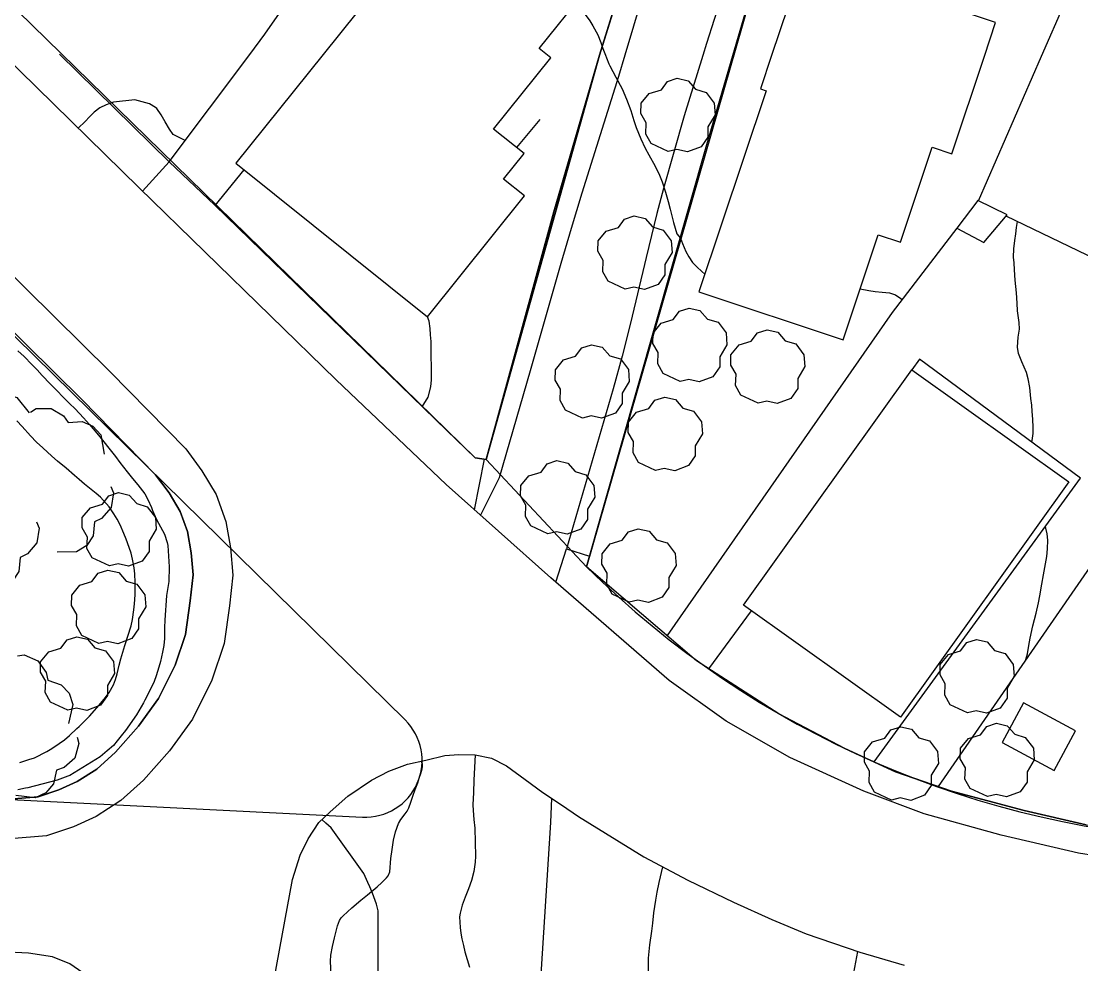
# Model space of a CAD drawing. Extents: x 483350 to 484165, y 4631134 to 4631561.
# Drawn here: x 484006.6 to 484062.7, y 4631449.1 to 4631499 of the extents above; entities that cross this region are included whole.
import ezdxf

# ---------------------------------------------------------------- set-up
doc = ezdxf.new("R2010")
doc.units = 0
doc.header["$MEASUREMENT"] = 0
doc.layers.add('1000_corbes', color=35, linetype='Continuous', plot=False)
doc.layers.add('1000_corbes mestres', color=37, linetype='Continuous', plot=False)
doc.layers.add('_POUM POLIGON', color=5, linetype='Continuous', lineweight=30)
for name, color, linetype in [('camins', 252, 'Continuous'), ('edificació', 252, 'Continuous'), ('illes', 252, 'Continuous'), ('parcel.les', 252, 'Continuous'), ('topo', 252, 'Continuous'), ('voreres', 252, 'Continuous')]:
    doc.layers.add(name, color=color, linetype=linetype)
doc.layers.add('vegetació_ boscos', color=7, linetype='Continuous', true_color=0x8bb078)
doc.layers.add('vegetació_arbres', color=7, linetype='Continuous', true_color=0x8bb078)

msp = doc.modelspace()

# ---------------------------------------------------------------- linework, layer by layer
at = {"layer": '1000_corbes', "flags": 128}
for points in [[(484015.253, 4631492.711), (484014.616, 4631493.035), (484014.421, 4631493.308), (484014.199, 4631493.707), (484013.987, 4631494.07), (484013.746, 4631494.4), (484013.681, 4631494.459), (484013.367, 4631494.66), (484012.591, 4631494.874), (484011.454, 4631494.747), (484011.073, 4631494.6), (484010.742, 4631494.435), (484010.445, 4631494.213), (484010.195, 4631493.959), (484009.967, 4631493.717), (484009.593, 4631493.369)], [(484015.253, 4631492.711), (484014.616, 4631493.035), (484014.421, 4631493.308), (484014.199, 4631493.707), (484013.987, 4631494.07), (484013.746, 4631494.4), (484013.681, 4631494.459), (484013.367, 4631494.66), (484012.591, 4631494.874), (484011.454, 4631494.747), (484011.073, 4631494.6), (484010.742, 4631494.435), (484010.445, 4631494.213), (484010.195, 4631493.959), (484009.967, 4631493.717), (484009.593, 4631493.369)], [(484060.055, 4631476.742), (484060.066, 4631476.835), (484060.112, 4631477.214), (484060.126, 4631477.529), (484060.106, 4631477.973), (484060.07, 4631478.376), (484060.039, 4631478.711), (484059.998, 4631479.06), (484059.941, 4631479.649), (484059.861, 4631480.104), (484059.761, 4631480.436), (484059.522, 4631480.995), (484059.341, 4631481.439), (484059.295, 4631481.771), (484059.332, 4631482.314), (484059.389, 4631482.736), (484059.374, 4631483.078), (484059.293, 4631483.705), (484059.263, 4631484.103), (484059.243, 4631484.654), (484059.174, 4631485.319), (484059.134, 4631485.861), (484059.115, 4631486.234), (484059.082, 4631486.543), (484059.098, 4631486.981), (484059.144, 4631487.413), (484059.192, 4631487.779), (484059.243, 4631488.115), (484059.283, 4631488.428)], [(484060.055, 4631476.742), (484060.066, 4631476.835), (484060.112, 4631477.214), (484060.126, 4631477.529), (484060.106, 4631477.973), (484060.07, 4631478.376), (484060.039, 4631478.711), (484059.998, 4631479.06), (484059.941, 4631479.649), (484059.861, 4631480.104), (484059.761, 4631480.436), (484059.522, 4631480.995), (484059.341, 4631481.439), (484059.295, 4631481.771), (484059.332, 4631482.314), (484059.389, 4631482.736), (484059.374, 4631483.078), (484059.293, 4631483.705), (484059.263, 4631484.103), (484059.243, 4631484.654), (484059.174, 4631485.319), (484059.134, 4631485.861), (484059.115, 4631486.234), (484059.082, 4631486.543), (484059.098, 4631486.981), (484059.144, 4631487.413), (484059.192, 4631487.779), (484059.243, 4631488.115), (484059.283, 4631488.428)], [(484027.801, 4631478.619), (484028.101, 4631479.13), (484028.251, 4631479.685), (484028.282, 4631480.055), (484028.293, 4631480.556), (484028.273, 4631481.479), (484028.273, 4631482.076), (484028.231, 4631482.437), (484028.212, 4631482.756), (484028.171, 4631483.147), (484028.071, 4631483.386)], [(484027.801, 4631478.619), (484028.101, 4631479.13), (484028.251, 4631479.685), (484028.282, 4631480.055), (484028.293, 4631480.556), (484028.273, 4631481.479), (484028.273, 4631482.076), (484028.231, 4631482.437), (484028.212, 4631482.756), (484028.171, 4631483.147), (484028.071, 4631483.386)], [(484006.408, 4631481.581), (484006.73, 4631481.275), (484007.149, 4631480.855), (484007.416, 4631480.572), (484007.686, 4631480.28), (484008.117, 4631479.833), (484008.408, 4631479.528), (484008.847, 4631479.084), (484009.143, 4631478.802), (484009.427, 4631478.519), (484009.882, 4631478.045), (484010.195, 4631477.687), (484010.664, 4631477.12), (484010.955, 4631476.761), (484011.212, 4631476.438), (484011.562, 4631475.983), (484011.796, 4631475.675), (484012.185, 4631475.174), (484012.469, 4631474.832), (484012.753, 4631474.49), (484013.118, 4631474.011), (484013.284, 4631473.717), (484013.465, 4631473.284), (484013.524, 4631473.134), (484013.744, 4631472.662), (484014.154, 4631471.873), (484014.298, 4631471.436), (484014.329, 4631471.29), (484014.408, 4631470.147), (484014.398, 4631469.371), (484014.267, 4631468.628), (484014.17, 4631467.337), (484014.166, 4631466.937), (484014.156, 4631466.359), (484014.119, 4631465.989), (484014.059, 4631465.634), (484013.951, 4631465.144), (484013.859, 4631464.839), (484013.714, 4631464.378), (484013.61, 4631464.084), (484013.284, 4631463.399), (484013.123, 4631463.101), (484013.041, 4631462.95), (484012.671, 4631462.324), (484012.089, 4631461.486), (484011.866, 4631461.208), (484011.653, 4631460.942), (484011.456, 4631460.706), (484011.12, 4631460.41), (484010.758, 4631460.091), (484009.146, 4631459.114), (484009.041, 4631459.069), (484008.486, 4631458.859), (484006.923, 4631458.457), (484006.814, 4631458.437), (484006.408, 4631458.351)], [(484006.408, 4631481.581), (484006.73, 4631481.275), (484007.149, 4631480.855), (484007.416, 4631480.572), (484007.686, 4631480.28), (484008.117, 4631479.833), (484008.408, 4631479.528), (484008.847, 4631479.084), (484009.143, 4631478.802), (484009.427, 4631478.519), (484009.882, 4631478.045), (484010.195, 4631477.687), (484010.664, 4631477.12), (484010.955, 4631476.761), (484011.212, 4631476.438), (484011.562, 4631475.983), (484011.796, 4631475.675), (484012.185, 4631475.174), (484012.469, 4631474.832), (484012.753, 4631474.49), (484013.118, 4631474.011), (484013.284, 4631473.717), (484013.465, 4631473.284), (484013.524, 4631473.134), (484013.744, 4631472.662), (484014.154, 4631471.873), (484014.298, 4631471.436), (484014.329, 4631471.29), (484014.408, 4631470.147), (484014.398, 4631469.371), (484014.267, 4631468.628), (484014.17, 4631467.337), (484014.166, 4631466.937), (484014.156, 4631466.359), (484014.119, 4631465.989), (484014.059, 4631465.634), (484013.951, 4631465.144), (484013.859, 4631464.839), (484013.714, 4631464.378), (484013.61, 4631464.084), (484013.284, 4631463.399), (484013.123, 4631463.101), (484013.041, 4631462.95), (484012.671, 4631462.324), (484012.089, 4631461.486), (484011.866, 4631461.208), (484011.653, 4631460.942), (484011.456, 4631460.706), (484011.12, 4631460.41), (484010.758, 4631460.091), (484009.146, 4631459.114), (484009.041, 4631459.069), (484008.486, 4631458.859), (484006.923, 4631458.457), (484006.814, 4631458.437), (484006.408, 4631458.351)], [(484006.505, 4631459.806), (484006.991, 4631459.95), (484007.277, 4631460.053), (484007.937, 4631460.38), (484008.203, 4631460.544), (484008.595, 4631460.799), (484008.862, 4631461), (484009.127, 4631461.229), (484009.522, 4631461.59), (484009.651, 4631461.71), (484010.201, 4631462.249), (484010.712, 4631462.828), (484011.039, 4631463.238), (484011.226, 4631463.506), (484011.459, 4631463.909), (484011.575, 4631464.193), (484011.661, 4631464.492), (484011.764, 4631464.953), (484011.849, 4631465.286), (484012.067, 4631465.989), (484012.398, 4631467.031), (484012.47, 4631467.369), (484012.543, 4631467.875), (484012.568, 4631468.202), (484012.6, 4631468.679), (484012.611, 4631469.003), (484012.617, 4631469.32), (484012.585, 4631469.786), (484012.549, 4631470.093), (484012.473, 4631470.559), (484012.397, 4631470.869), (484012.294, 4631471.172), (484012.129, 4631471.611), (484012.012, 4631471.911), (484011.812, 4631472.371), (484011.652, 4631472.671), (484011.484, 4631472.951), (484011.229, 4631473.326), (484010.78, 4631473.843), (484010.546, 4631474.038), (484010.283, 4631474.248), (484009.923, 4631474.529), (484009.641, 4631474.766), (484009.404, 4631474.981), (484008.952, 4631475.376), (484008.502, 4631475.749), (484008.202, 4631476.014), (484007.721, 4631476.447), (484007.387, 4631476.758), (484007.064, 4631477.093), (484006.622, 4631477.582), (484006.351, 4631477.879)], [(484006.505, 4631459.806), (484006.991, 4631459.95), (484007.277, 4631460.053), (484007.937, 4631460.38), (484008.203, 4631460.544), (484008.595, 4631460.799), (484008.862, 4631461), (484009.127, 4631461.229), (484009.522, 4631461.59), (484009.651, 4631461.71), (484010.201, 4631462.249), (484010.712, 4631462.828), (484011.039, 4631463.238), (484011.226, 4631463.506), (484011.459, 4631463.909), (484011.575, 4631464.193), (484011.661, 4631464.492), (484011.764, 4631464.953), (484011.849, 4631465.286), (484012.067, 4631465.989), (484012.398, 4631467.031), (484012.47, 4631467.369), (484012.543, 4631467.875), (484012.568, 4631468.202), (484012.6, 4631468.679), (484012.611, 4631469.003), (484012.617, 4631469.32), (484012.585, 4631469.786), (484012.549, 4631470.093), (484012.473, 4631470.559), (484012.397, 4631470.869), (484012.294, 4631471.172), (484012.129, 4631471.611), (484012.012, 4631471.911), (484011.812, 4631472.371), (484011.652, 4631472.671), (484011.484, 4631472.951), (484011.229, 4631473.326), (484010.78, 4631473.843), (484010.546, 4631474.038), (484010.283, 4631474.248), (484009.923, 4631474.529), (484009.641, 4631474.766), (484009.404, 4631474.981), (484008.952, 4631475.376), (484008.502, 4631475.749), (484008.202, 4631476.014), (484007.721, 4631476.447), (484007.387, 4631476.758), (484007.064, 4631477.093), (484006.622, 4631477.582), (484006.351, 4631477.879)], [(484059.726, 4631465.241), (484059.817, 4631465.541), (484059.896, 4631465.987), (484059.96, 4631466.37), (484060.096, 4631467.034), (484060.279, 4631467.703), (484060.406, 4631468.24), (484060.474, 4631468.626), (484060.575, 4631469.229), (484060.665, 4631469.729), (484060.738, 4631470.115), (484060.838, 4631470.704), (484060.871, 4631471.099), (484060.898, 4631471.559), (484060.857, 4631471.903), (484060.779, 4631472.205), (484060.777, 4631472.3)], [(484059.726, 4631465.241), (484059.817, 4631465.541), (484059.896, 4631465.987), (484059.96, 4631466.37), (484060.096, 4631467.034), (484060.279, 4631467.703), (484060.406, 4631468.24), (484060.474, 4631468.626), (484060.575, 4631469.229), (484060.665, 4631469.729), (484060.738, 4631470.115), (484060.838, 4631470.704), (484060.871, 4631471.099), (484060.898, 4631471.559), (484060.857, 4631471.903), (484060.779, 4631472.205), (484060.777, 4631472.3)], [(484024.641, 4631443.944), (484024.858, 4631444.82), (484024.889, 4631444.937), (484025.028, 4631445.571), (484025.16, 4631446.082), (484025.251, 4631446.452), (484025.356, 4631447.046), (484025.442, 4631447.62), (484025.471, 4631448.047), (484025.473, 4631451.828), (484025.462, 4631451.946), (484025.381, 4631452.299), (484025.169, 4631452.888), (484025.021, 4631453.226), (484024.918, 4631453.447), (484024.71, 4631453.921), (484022.977, 4631456.342), (484022.694, 4631456.596), (484022.487, 4631456.783)], [(484024.641, 4631443.944), (484024.858, 4631444.82), (484024.889, 4631444.937), (484025.028, 4631445.571), (484025.16, 4631446.082), (484025.251, 4631446.452), (484025.356, 4631447.046), (484025.442, 4631447.62), (484025.471, 4631448.047), (484025.473, 4631451.828), (484025.462, 4631451.946), (484025.381, 4631452.299), (484025.169, 4631452.888), (484025.021, 4631453.226), (484024.918, 4631453.447), (484024.71, 4631453.921), (484022.977, 4631456.342), (484022.694, 4631456.596), (484022.487, 4631456.783)]]:
    msp.add_lwpolyline(points, dxfattribs=at)
at = {"layer": '1000_corbes mestres', "flags": 128}
for points in [[(484035.942, 4631500.02), (484036.132, 4631499.751), (484036.42, 4631499.383), (484036.661, 4631499.048), (484036.826, 4631498.776), (484037.086, 4631498.305), (484037.243, 4631497.9), (484037.35, 4631497.588), (484037.485, 4631497.225)], [(484035.942, 4631500.02), (484036.132, 4631499.751), (484036.42, 4631499.383), (484036.661, 4631499.048), (484036.826, 4631498.776), (484037.086, 4631498.305), (484037.243, 4631497.9), (484037.35, 4631497.588), (484037.485, 4631497.225)], [(484037.485, 4631497.225), (484037.538, 4631497.08), (484037.67, 4631496.772), (484037.721, 4631496.662), (484038.044, 4631496.058), (484038.365, 4631495.452), (484038.609, 4631494.898), (484038.828, 4631494.304), (484038.988, 4631493.777), (484039.115, 4631493.404), (484039.357, 4631492.799), (484039.589, 4631492.316), (484039.783, 4631491.958), (484040.118, 4631491.361), (484040.355, 4631490.877), (484040.487, 4631490.533), (484040.666, 4631489.973), (484040.81, 4631489.488), (484040.919, 4631489.083), (484041.084, 4631488.369), (484041.271, 4631487.776), (484041.459, 4631487.542), (484041.559, 4631487.258), (484041.748, 4631486.846), (484041.907, 4631486.557), (484042.093, 4631486.261), (484042.32, 4631486.024), (484042.582, 4631485.788), (484042.745, 4631485.641)], [(484037.485, 4631497.225), (484037.538, 4631497.08), (484037.67, 4631496.772), (484037.721, 4631496.662), (484038.044, 4631496.058), (484038.365, 4631495.452), (484038.609, 4631494.898), (484038.828, 4631494.304), (484038.988, 4631493.777), (484039.115, 4631493.404), (484039.357, 4631492.799), (484039.589, 4631492.316), (484039.783, 4631491.958), (484040.118, 4631491.361), (484040.355, 4631490.877), (484040.487, 4631490.533), (484040.666, 4631489.973), (484040.81, 4631489.488), (484040.919, 4631489.083), (484041.084, 4631488.369), (484041.271, 4631487.776), (484041.459, 4631487.542), (484041.559, 4631487.258), (484041.748, 4631486.846), (484041.907, 4631486.557), (484042.093, 4631486.261), (484042.32, 4631486.024), (484042.582, 4631485.788), (484042.745, 4631485.641)], [(484050.971, 4631484.872), (484051.416, 4631484.767), (484051.758, 4631484.723), (484052.133, 4631484.691), (484052.521, 4631484.644), (484052.835, 4631484.544), (484053.12, 4631484.352), (484053.184, 4631484.295)], [(484050.971, 4631484.872), (484051.416, 4631484.767), (484051.758, 4631484.723), (484052.133, 4631484.691), (484052.521, 4631484.644), (484052.835, 4631484.544), (484053.12, 4631484.352), (484053.184, 4631484.295)], [(484040.505, 4631454.28), (484040.315, 4631453.441), (484040.209, 4631452.928), (484040.137, 4631452.514), (484040.036, 4631451.84), (484039.974, 4631451.293), (484039.922, 4631450.877), (484039.821, 4631450.155), (484039.757, 4631449.438), (484039.744, 4631448.868), (484039.723, 4631448.456), (484039.826, 4631447.195), (484039.79, 4631446.151), (484039.724, 4631445.791), (484039.709, 4631445.464)], [(484040.505, 4631454.28), (484040.315, 4631453.441), (484040.209, 4631452.928), (484040.137, 4631452.514), (484040.036, 4631451.84), (484039.974, 4631451.293), (484039.922, 4631450.877), (484039.821, 4631450.155), (484039.757, 4631449.438), (484039.744, 4631448.868), (484039.723, 4631448.456), (484039.826, 4631447.195), (484039.79, 4631446.151), (484039.724, 4631445.791), (484039.709, 4631445.464)]]:
    msp.add_lwpolyline(points, dxfattribs=at)
at = {"layer": '_POUM POLIGON'}
for p, q in [((484030.596, 4631475.914), (483947.676, 4631556.959)), ((484026.89, 4631462.048), (483974.581, 4631513.454)), ((484040.631, 4631508.377), (484037.178, 4631497.225)), ((484037.178, 4631497.225), (484031.172, 4631475.836)), ((484031.172, 4631475.836), (484030.596, 4631475.914)), ((483965.064, 4631459.896), (484024.637, 4631456.912))]:
    msp.add_line(p, q, dxfattribs=at)
at = {"layer": '_POUM POLIGON', "flags": 128}
msp.add_lwpolyline([(484031.172, 4631475.836), (484037.178, 4631497.225), (484040.631, 4631508.377), (484053.567, 4631537.76), (484058.544, 4631532.515), (484053.453, 4631521.314), (484046.731, 4631505.772), (484036.487, 4631470.154)], close=True, dxfattribs=at)
msp.add_lwpolyline([(484058.544, 4631532.515), (484053.453, 4631521.314), (484046.731, 4631505.772), (484036.487, 4631470.154, 0.187359), (484069.774, 4631455.683), (484128.232, 4631452.143), (484129.718, 4631456.806)], format="xyb", close=True, dxfattribs=at)
at = {"layer": '_POUM POLIGON'}
msp.add_arc((484024.787, 4631459.908), 3, 267.1319, 45.499, dxfattribs=at)
at = {"layer": 'camins', "flags": 128}
for points in [[(484054.807, 4631536.302), (484052.376, 4631530.878), (484049.946, 4631525.453), (484047.626, 4631520.208), (484045.322, 4631514.955), (484043.421, 4631510.642), (484041.52, 4631506.326), (484041.006, 4631505.085), (484040.596, 4631503.984), (484039.946, 4631502.032), (484038.517, 4631497.222)], [(484054.807, 4631536.302), (484052.376, 4631530.878), (484049.946, 4631525.453), (484047.626, 4631520.208), (484045.322, 4631514.955), (484043.421, 4631510.642), (484041.52, 4631506.326), (484041.006, 4631505.085), (484040.596, 4631503.984), (484039.946, 4631502.032), (484038.517, 4631497.222)], [(484057.459, 4631533.581), (484056.281, 4631531.197), (484055.103, 4631528.813), (484054.484, 4631527.506), (484054.059, 4631526.501), (484053.128, 4631524.3), (484051.916, 4631521.201), (484051.306, 4631519.655), (484050.673, 4631518.118), (484049.62, 4631515.686), (484048.011, 4631512.05), (484047.218, 4631510.227), (484046.447, 4631508.392), (484045.678, 4631506.419), (484045.141, 4631504.925), (484044.379, 4631502.669), (484043.646, 4631500.402), (484042.837, 4631497.854), (484042.64, 4631497.213)], [(484057.459, 4631533.581), (484056.281, 4631531.197), (484055.103, 4631528.813), (484054.484, 4631527.506), (484054.059, 4631526.501), (484053.128, 4631524.3), (484051.916, 4631521.201), (484051.306, 4631519.655), (484050.673, 4631518.118), (484049.62, 4631515.686), (484048.011, 4631512.05), (484047.218, 4631510.227), (484046.447, 4631508.392), (484045.678, 4631506.419), (484045.141, 4631504.925), (484044.379, 4631502.669), (484043.646, 4631500.402), (484042.837, 4631497.854), (484042.64, 4631497.213)], [(484038.517, 4631497.222), (484038.186, 4631496.108), (484037.41, 4631493.634), (484036.247, 4631489.923), (484035.68, 4631488.063), (484035.131, 4631486.199), (484033.5, 4631480.532), (484031.87, 4631474.866), (484030.874, 4631472.889)], [(484038.517, 4631497.222), (484038.186, 4631496.108), (484037.41, 4631493.634), (484036.247, 4631489.923), (484035.68, 4631488.063), (484035.131, 4631486.199), (484033.5, 4631480.532), (484031.87, 4631474.866), (484030.874, 4631472.889)], [(484042.64, 4631497.213), (484041.662, 4631494.022), (484041.099, 4631492.099), (484040.557, 4631490.169), (484040.207, 4631488.849), (484039.638, 4631486.528), (484038.808, 4631483.04), (484038.368, 4631481.302), (484037.891, 4631479.575), (484036.656, 4631475.342), (484035.421, 4631471.11)], [(484042.64, 4631497.213), (484041.662, 4631494.022), (484041.099, 4631492.099), (484040.557, 4631490.169), (484040.207, 4631488.849), (484039.638, 4631486.528), (484038.808, 4631483.04), (484038.368, 4631481.302), (484037.891, 4631479.575), (484036.656, 4631475.342), (484035.421, 4631471.11)], [(484030.592, 4631460.211), (484030.562, 4631459.538), (484030.531, 4631458.865), (484030.502, 4631458.215), (484030.48, 4631457.565), (484030.486, 4631457.252), (484030.529, 4631456.784), (484030.571, 4631456.315), (484030.601, 4631455.583), (484030.609, 4631454.85), (484030.595, 4631454.522), (484030.53, 4631454.033), (484030.408, 4631453.551), (484030.24, 4631453.107), (484030.066, 4631452.669), (484029.916, 4631452.248), (484029.796, 4631451.819), (484029.773, 4631451.633), (484029.78, 4631451.35), (484029.81, 4631451.069), (484029.846, 4631450.769), (484029.895, 4631450.47), (484029.971, 4631450.123), (484030.056, 4631449.777), (484030.175, 4631449.372), (484030.294, 4631448.965)], [(484030.592, 4631460.211), (484030.562, 4631459.538), (484030.531, 4631458.865), (484030.502, 4631458.215), (484030.48, 4631457.565), (484030.486, 4631457.252), (484030.529, 4631456.784), (484030.571, 4631456.315), (484030.601, 4631455.583), (484030.609, 4631454.85), (484030.595, 4631454.522), (484030.53, 4631454.033), (484030.408, 4631453.551), (484030.24, 4631453.107), (484030.066, 4631452.669), (484029.916, 4631452.248), (484029.796, 4631451.819), (484029.773, 4631451.633), (484029.78, 4631451.35), (484029.81, 4631451.069), (484029.846, 4631450.769), (484029.895, 4631450.47), (484029.971, 4631450.123), (484030.056, 4631449.777), (484030.175, 4631449.372), (484030.294, 4631448.965)], [(484022.976, 4631448.547), (484022.95, 4631449.285), (484022.963, 4631449.595), (484023.049, 4631450.055), (484023.163, 4631450.514), (484023.305, 4631451.148), (484023.42, 4631451.442), (484023.503, 4631451.573), (484023.608, 4631451.69), (484024.079, 4631452.109), (484024.551, 4631452.516), (484024.893, 4631452.803), (484025.406, 4631453.225), (484025.661, 4631453.45), (484025.914, 4631453.695), (484025.996, 4631453.801), (484026.078, 4631454.012), (484026.14, 4631454.718), (484026.207, 4631455.2), (484026.277, 4631455.682), (484026.384, 4631456.135), (484026.542, 4631456.574), (484026.664, 4631456.787), (484026.893, 4631457.078), (484026.999, 4631457.229), (484027.079, 4631457.392), (484027.187, 4631457.701), (484027.296, 4631458.01), (484027.428, 4631458.365), (484027.559, 4631458.72), (484027.641, 4631458.966), (484027.715, 4631459.216), (484027.793, 4631459.465), (484027.814, 4631459.59), (484027.802, 4631459.713), (484027.78, 4631459.794), (484027.757, 4631459.875)], [(484022.976, 4631448.547), (484022.95, 4631449.285), (484022.963, 4631449.595), (484023.049, 4631450.055), (484023.163, 4631450.514), (484023.305, 4631451.148), (484023.42, 4631451.442), (484023.503, 4631451.573), (484023.608, 4631451.69), (484024.079, 4631452.109), (484024.551, 4631452.516), (484024.893, 4631452.803), (484025.406, 4631453.225), (484025.661, 4631453.45), (484025.914, 4631453.695), (484025.996, 4631453.801), (484026.078, 4631454.012), (484026.14, 4631454.718), (484026.207, 4631455.2), (484026.277, 4631455.682), (484026.384, 4631456.135), (484026.542, 4631456.574), (484026.664, 4631456.787), (484026.893, 4631457.078), (484026.999, 4631457.229), (484027.079, 4631457.392), (484027.187, 4631457.701), (484027.296, 4631458.01), (484027.428, 4631458.365), (484027.559, 4631458.72), (484027.641, 4631458.966), (484027.715, 4631459.216), (484027.793, 4631459.465), (484027.814, 4631459.59), (484027.802, 4631459.713), (484027.78, 4631459.794), (484027.757, 4631459.875)]]:
    msp.add_lwpolyline(points, dxfattribs=at)
at = {"layer": 'edificació', "flags": 128}
for points in [[(484029.97, 4631506.507), (484022.554, 4631497.258)], [(484029.97, 4631506.507), (484022.554, 4631497.258)], [(484034.43, 4631497.231), (484033.988, 4631497.586), (484036.401, 4631500.592), (484033.485, 4631502.933), (484033.85, 4631503.387), (484029.97, 4631506.507)], [(484034.43, 4631497.231), (484033.988, 4631497.586), (484036.401, 4631500.592), (484033.485, 4631502.933), (484033.85, 4631503.387), (484029.97, 4631506.507)], [(484058.131, 4631498.951), (484048.007, 4631502.347), (484046.282, 4631497.205)], [(484058.131, 4631498.951), (484048.007, 4631502.347), (484046.282, 4631497.205)], [(484057.539, 4631497.18), (484058.131, 4631498.951)], [(484057.539, 4631497.18), (484058.131, 4631498.951)], [(484022.554, 4631497.258), (484017.943, 4631491.507), (484028.071, 4631483.386), (484033.202, 4631489.785), (484032.099, 4631490.67), (484033.187, 4631492.026), (484031.573, 4631493.321), (484034.601, 4631497.094), (484034.43, 4631497.231)], [(484022.554, 4631497.258), (484017.943, 4631491.507), (484028.071, 4631483.386), (484033.202, 4631489.785), (484032.099, 4631490.67), (484033.187, 4631492.026), (484031.573, 4631493.321), (484034.601, 4631497.094), (484034.43, 4631497.231)], [(484046.282, 4631497.205), (484045.692, 4631495.446), (484045.991, 4631495.346), (484042.434, 4631484.712), (484050.064, 4631482.16), (484051.924, 4631487.722), (484053.094, 4631487.331), (484054.774, 4631492.359), (484055.813, 4631492.012), (484057.539, 4631497.18)], [(484046.282, 4631497.205), (484045.692, 4631495.446), (484045.991, 4631495.346), (484042.434, 4631484.712), (484050.064, 4631482.16), (484051.924, 4631487.722), (484053.094, 4631487.331), (484054.774, 4631492.359), (484055.813, 4631492.012), (484057.539, 4631497.18)], [(484061.997, 4631474.652), (484053.091, 4631462.192), (484044.793, 4631468.123), (484053.699, 4631480.583), (484061.997, 4631474.652)], [(484061.997, 4631474.652), (484053.091, 4631462.192), (484044.793, 4631468.123), (484053.699, 4631480.583), (484061.997, 4631474.652)]]:
    msp.add_lwpolyline(points, dxfattribs=at)
at = {"layer": 'illes', "flags": 128}
for points in [[(484062.918, 4631456.502), (484059.65, 4631457.263), (484055.796, 4631458.287), (484052.828, 4631459.312), (484050.152, 4631460.547), (484046.654, 4631462.377), (484042.31, 4631465.175), (484036.487, 4631470.154), (484042.858, 4631492.51), (484044.23, 4631497.209), (484046.731, 4631505.772), (484053.453, 4631521.314), (484057.984, 4631531.283), (484058.39, 4631531.628), (484058.797, 4631531.708), (484059.257, 4631531.585), (484059.775, 4631531.205), (484060.797, 4631530.122), (484071.953, 4631518.367)], [(484062.918, 4631456.502), (484059.65, 4631457.263), (484055.796, 4631458.287), (484052.828, 4631459.312), (484050.152, 4631460.547), (484046.654, 4631462.377), (484042.31, 4631465.175), (484036.487, 4631470.154), (484042.858, 4631492.51), (484044.23, 4631497.209), (484046.731, 4631505.772), (484053.453, 4631521.314), (484057.984, 4631531.283), (484058.39, 4631531.628), (484058.797, 4631531.708), (484059.257, 4631531.585), (484059.775, 4631531.205), (484060.797, 4631530.122), (484071.953, 4631518.367)], [(484008.604, 4631497.289), (484014.413, 4631491.593), (484016.821, 4631489.285), (484029.098, 4631477.359), (484030.596, 4631475.914), (484031.172, 4631475.836), (484034.762, 4631488.945), (484037.178, 4631497.225)], [(484008.604, 4631497.289), (484014.413, 4631491.593), (484016.821, 4631489.285), (484029.098, 4631477.359), (484030.596, 4631475.914), (484031.172, 4631475.836), (484034.762, 4631488.945), (484037.178, 4631497.225)], [(484005.956, 4631457.85), (484007.481, 4631457.976), (484008.563, 4631458.345), (484009.532, 4631458.79), (484010.573, 4631459.451), (484011.562, 4631460.343), (484012.779, 4631461.721), (484013.843, 4631463.189), (484014.725, 4631464.949), (484015.267, 4631466.58), (484015.52, 4631468.353), (484015.676, 4631469.736), (484015.57, 4631470.887), (484015.378, 4631472.019), (484014.991, 4631473.084), (484014.402, 4631474.069), (484013.688, 4631475.022), (484009.806, 4631478.984), (483999.438, 4631489.212)], [(484005.956, 4631457.85), (484007.481, 4631457.976), (484008.563, 4631458.345), (484009.532, 4631458.79), (484010.573, 4631459.451), (484011.562, 4631460.343), (484012.779, 4631461.721), (484013.843, 4631463.189), (484014.725, 4631464.949), (484015.267, 4631466.58), (484015.52, 4631468.353), (484015.676, 4631469.736), (484015.57, 4631470.887), (484015.378, 4631472.019), (484014.991, 4631473.084), (484014.402, 4631474.069), (484013.688, 4631475.022), (484009.806, 4631478.984), (483999.438, 4631489.212)]]:
    msp.add_lwpolyline(points, dxfattribs=at)
at = {"layer": 'parcel.les', "flags": 128}
for points in [[(484044.23, 4631497.209), (484046.731, 4631505.772), (484053.453, 4631521.314), (484057.984, 4631531.283), (484058.39, 4631531.628), (484058.797, 4631531.708), (484059.257, 4631531.585), (484059.775, 4631531.205), (484060.797, 4631530.122), (484071.953, 4631518.367), (484080.146, 4631509.617), (484091.543, 4631497.466), (484091.884, 4631497.103)], [(484044.23, 4631497.209), (484046.731, 4631505.772), (484053.453, 4631521.314), (484057.984, 4631531.283), (484058.39, 4631531.628), (484058.797, 4631531.708), (484059.257, 4631531.585), (484059.775, 4631531.205), (484060.797, 4631530.122), (484071.953, 4631518.367), (484080.146, 4631509.617), (484091.543, 4631497.466), (484091.884, 4631497.103)], [(484018.676, 4631497.267), (484019.476, 4631498.332), (484023.605, 4631504.287), (484029.304, 4631512.236), (484034.251, 4631519.332), (484042.669, 4631513.055)], [(484018.676, 4631497.267), (484019.476, 4631498.332), (484023.605, 4631504.287), (484029.304, 4631512.236), (484034.251, 4631519.332), (484042.669, 4631513.055)], [(484060.558, 4631497.173), (484061.805, 4631500.042)], [(484060.558, 4631497.173), (484061.805, 4631500.042)], [(484037.178, 4631497.225), (484034.762, 4631488.945), (484031.172, 4631475.836), (484030.596, 4631475.914), (484029.098, 4631477.359), (484016.821, 4631489.285), (484014.413, 4631491.593), (484018.676, 4631497.267)], [(484037.178, 4631497.225), (484034.762, 4631488.945), (484031.172, 4631475.836), (484030.596, 4631475.914), (484029.098, 4631477.359), (484016.821, 4631489.285), (484014.413, 4631491.593), (484018.676, 4631497.267)], [(484050.152, 4631460.547), (484046.654, 4631462.377), (484042.31, 4631465.175), (484036.487, 4631470.154), (484042.858, 4631492.51), (484044.23, 4631497.209)], [(484050.152, 4631460.547), (484046.654, 4631462.377), (484042.31, 4631465.175), (484036.487, 4631470.154), (484042.858, 4631492.51), (484044.23, 4631497.209)], [(484057.234, 4631489.526), (484060.558, 4631497.173)], [(484057.234, 4631489.526), (484060.558, 4631497.173)], [(484034.022, 4631493.821), (484032.788, 4631492.346)], [(484034.022, 4631493.821), (484032.788, 4631492.346)], [(484103.392, 4631467.181), (484084.271, 4631476.417), (484069.642, 4631483.437), (484058.693, 4631488.712)], [(484103.392, 4631467.181), (484084.271, 4631476.417), (484069.642, 4631483.437), (484058.693, 4631488.712)], [(484056.079, 4631488.076), (484052.659, 4631483.61), (484040.747, 4631466.512)], [(484056.079, 4631488.076), (484052.659, 4631483.61), (484040.747, 4631466.512)], [(484071.81, 4631482.397), (484063.467, 4631470.649), (484055.085, 4631458.533)], [(484071.81, 4631482.397), (484063.467, 4631470.649), (484055.085, 4631458.533)], [(484062.361, 4631461.477), (484059.609, 4631462.964), (484058.471, 4631460.857), (484061.223, 4631459.37), (484062.361, 4631461.477)], [(484062.361, 4631461.477), (484059.609, 4631462.964), (484058.471, 4631460.857), (484061.223, 4631459.37), (484062.361, 4631461.477)], [(484050.152, 4631460.547), (484052.828, 4631459.312), (484055.796, 4631458.287), (484059.65, 4631457.263), (484062.918, 4631456.502), (484065.661, 4631456.068), (484069.774, 4631455.683), (484073.167, 4631455.434), (484076.242, 4631455.239), (484078.53, 4631455.094), (484098.87, 4631453.795), (484128.232, 4631452.143)], [(484050.152, 4631460.547), (484052.828, 4631459.312), (484055.796, 4631458.287), (484059.65, 4631457.263), (484062.918, 4631456.502), (484065.661, 4631456.068), (484069.774, 4631455.683), (484073.167, 4631455.434), (484076.242, 4631455.239), (484078.53, 4631455.094), (484098.87, 4631453.795), (484128.232, 4631452.143)]]:
    msp.add_lwpolyline(points, dxfattribs=at)
at = {"layer": 'topo'}
for p, q in [((484057.192, 4631489.547), (484056.079, 4631488.076)), ((484058.744, 4631488.771), (484057.192, 4631489.547)), ((484057.509, 4631487.321), (484058.744, 4631488.771)), ((484056.079, 4631488.076), (484057.509, 4631487.321))]:
    msp.add_line(p, q, dxfattribs=at)
at = {"layer": 'topo', "flags": 128}
msp.add_lwpolyline([(484057.509, 4631487.321), (484058.744, 4631488.771), (484057.192, 4631489.547), (484056.079, 4631488.076), (484057.509, 4631487.321)], dxfattribs=at)
at = {"layer": 'vegetació_ boscos', "flags": 128}
for points in [[(484002.511, 4631478.374), (484002.692, 4631478.683), (484003.381, 4631479.074), (484004.141, 4631479.043), (484004.522, 4631478.857), (484005.148, 4631479.261), (484005.757, 4631479.316), (484006.35, 4631479.106), (484006.993, 4631478.31)], [(484002.511, 4631478.374), (484002.692, 4631478.683), (484003.381, 4631479.074), (484004.141, 4631479.043), (484004.522, 4631478.857), (484005.148, 4631479.261), (484005.757, 4631479.316), (484006.35, 4631479.106), (484006.993, 4631478.31)], [(484007.072, 4631478.342), (484007.379, 4631478.526), (484008.172, 4631478.535), (484008.822, 4631478.141), (484009.067, 4631477.795), (484009.809, 4631477.846), (484010.369, 4631477.6), (484010.787, 4631477.13), (484010.967, 4631476.123)], [(484007.072, 4631478.342), (484007.379, 4631478.526), (484008.172, 4631478.535), (484008.822, 4631478.141), (484009.067, 4631477.795), (484009.809, 4631477.846), (484010.369, 4631477.6), (484010.787, 4631477.13), (484010.967, 4631476.123)], [(484011.324, 4631474.404), (484011.454, 4631474.07), (484011.332, 4631473.287), (484010.835, 4631472.711), (484010.453, 4631472.527), (484010.38, 4631471.787), (484010.045, 4631471.275), (484009.512, 4631470.941), (484008.489, 4631470.932)], [(484011.324, 4631474.404), (484011.454, 4631474.07), (484011.332, 4631473.287), (484010.835, 4631472.711), (484010.453, 4631472.527), (484010.38, 4631471.787), (484010.045, 4631471.275), (484009.512, 4631470.941), (484008.489, 4631470.932)], [(484007.394, 4631472.531), (484007.525, 4631472.198), (484007.404, 4631471.415), (484006.909, 4631470.838), (484006.527, 4631470.653), (484006.456, 4631469.912), (484006.122, 4631469.4), (484005.589, 4631469.065), (484004.567, 4631469.054)], [(484007.394, 4631472.531), (484007.525, 4631472.198), (484007.404, 4631471.415), (484006.909, 4631470.838), (484006.527, 4631470.653), (484006.456, 4631469.912), (484006.122, 4631469.4), (484005.589, 4631469.065), (484004.567, 4631469.054)], [(484006.375, 4631465.443), (484006.73, 4631465.491), (484007.461, 4631465.186), (484007.903, 4631464.567), (484007.991, 4631464.152), (484008.693, 4631463.906), (484009.111, 4631463.459), (484009.309, 4631462.862), (484009.076, 4631461.866)], [(484006.375, 4631465.443), (484006.73, 4631465.491), (484007.461, 4631465.186), (484007.903, 4631464.567), (484007.991, 4631464.152), (484008.693, 4631463.906), (484009.111, 4631463.459), (484009.309, 4631462.862), (484009.076, 4631461.866)], [(484009.545, 4631461.144), (484009.632, 4631460.797), (484009.412, 4631460.036), (484008.847, 4631459.527), (484008.445, 4631459.392), (484008.279, 4631458.667), (484007.883, 4631458.201), (484007.312, 4631457.937), (484006.296, 4631458.056)], [(484009.545, 4631461.144), (484009.632, 4631460.797), (484009.412, 4631460.036), (484008.847, 4631459.527), (484008.445, 4631459.392), (484008.279, 4631458.667), (484007.883, 4631458.201), (484007.312, 4631457.937), (484006.296, 4631458.056)]]:
    msp.add_lwpolyline(points, dxfattribs=at)
at = {"layer": 'vegetació_arbres', "flags": 128}
for points in [[(484040.811, 4631492.124), (484039.903, 4631492.548), (484039.621, 4631493.056), (484039.643, 4631493.654), (484039.367, 4631494.134), (484039.375, 4631494.682), (484039.807, 4631495.204), (484040.447, 4631495.402), (484040.775, 4631495.842), (484041.291, 4631496.008), (484041.859, 4631495.878), (484042.251, 4631495.424), (484042.813, 4631495.258), (484043.239, 4631494.69), (484043.287, 4631494.064), (484042.911, 4631493.434), (484042.911, 4631492.898), (484042.547, 4631492.378), (484041.823, 4631492.11), (484041.269, 4631492.234), (484040.811, 4631492.124)], [(484040.811, 4631492.124), (484039.903, 4631492.548), (484039.621, 4631493.056), (484039.643, 4631493.654), (484039.367, 4631494.134), (484039.375, 4631494.682), (484039.807, 4631495.204), (484040.447, 4631495.402), (484040.775, 4631495.842), (484041.291, 4631496.008), (484041.859, 4631495.878), (484042.251, 4631495.424), (484042.813, 4631495.258), (484043.239, 4631494.69), (484043.287, 4631494.064), (484042.911, 4631493.434), (484042.911, 4631492.898), (484042.547, 4631492.378), (484041.823, 4631492.11), (484041.269, 4631492.234), (484040.811, 4631492.124)], [(484038.536, 4631484.839), (484037.628, 4631485.263), (484037.346, 4631485.771), (484037.368, 4631486.369), (484037.092, 4631486.849), (484037.1, 4631487.397), (484037.532, 4631487.919), (484038.172, 4631488.117), (484038.5, 4631488.557), (484039.016, 4631488.723), (484039.584, 4631488.593), (484039.976, 4631488.139), (484040.538, 4631487.973), (484040.964, 4631487.405), (484041.012, 4631486.779), (484040.636, 4631486.149), (484040.636, 4631485.613), (484040.272, 4631485.093), (484039.548, 4631484.825), (484038.994, 4631484.949), (484038.536, 4631484.839)], [(484038.536, 4631484.839), (484037.628, 4631485.263), (484037.346, 4631485.771), (484037.368, 4631486.369), (484037.092, 4631486.849), (484037.1, 4631487.397), (484037.532, 4631487.919), (484038.172, 4631488.117), (484038.5, 4631488.557), (484039.016, 4631488.723), (484039.584, 4631488.593), (484039.976, 4631488.139), (484040.538, 4631487.973), (484040.964, 4631487.405), (484041.012, 4631486.779), (484040.636, 4631486.149), (484040.636, 4631485.613), (484040.272, 4631485.093), (484039.548, 4631484.825), (484038.994, 4631484.949), (484038.536, 4631484.839)], [(484041.442, 4631479.961), (484040.534, 4631480.385), (484040.252, 4631480.893), (484040.274, 4631481.491), (484039.998, 4631481.971), (484040.006, 4631482.519), (484040.438, 4631483.041), (484041.078, 4631483.239), (484041.406, 4631483.679), (484041.922, 4631483.845), (484042.49, 4631483.715), (484042.882, 4631483.261), (484043.444, 4631483.095), (484043.87, 4631482.527), (484043.918, 4631481.901), (484043.542, 4631481.271), (484043.542, 4631480.735), (484043.178, 4631480.215), (484042.454, 4631479.947), (484041.9, 4631480.071), (484041.442, 4631479.961)], [(484041.442, 4631479.961), (484040.534, 4631480.385), (484040.252, 4631480.893), (484040.274, 4631481.491), (484039.998, 4631481.971), (484040.006, 4631482.519), (484040.438, 4631483.041), (484041.078, 4631483.239), (484041.406, 4631483.679), (484041.922, 4631483.845), (484042.49, 4631483.715), (484042.882, 4631483.261), (484043.444, 4631483.095), (484043.87, 4631482.527), (484043.918, 4631481.901), (484043.542, 4631481.271), (484043.542, 4631480.735), (484043.178, 4631480.215), (484042.454, 4631479.947), (484041.9, 4631480.071), (484041.442, 4631479.961)], [(484045.564, 4631478.812), (484044.656, 4631479.236), (484044.374, 4631479.744), (484044.396, 4631480.342), (484044.12, 4631480.822), (484044.128, 4631481.37), (484044.56, 4631481.892), (484045.2, 4631482.09), (484045.528, 4631482.53), (484046.044, 4631482.696), (484046.612, 4631482.566), (484047.004, 4631482.112), (484047.566, 4631481.946), (484047.992, 4631481.378), (484048.04, 4631480.752), (484047.664, 4631480.122), (484047.664, 4631479.586), (484047.3, 4631479.066), (484046.576, 4631478.798), (484046.022, 4631478.922), (484045.564, 4631478.812)], [(484045.564, 4631478.812), (484044.656, 4631479.236), (484044.374, 4631479.744), (484044.396, 4631480.342), (484044.12, 4631480.822), (484044.128, 4631481.37), (484044.56, 4631481.892), (484045.2, 4631482.09), (484045.528, 4631482.53), (484046.044, 4631482.696), (484046.612, 4631482.566), (484047.004, 4631482.112), (484047.566, 4631481.946), (484047.992, 4631481.378), (484048.04, 4631480.752), (484047.664, 4631480.122), (484047.664, 4631479.586), (484047.3, 4631479.066), (484046.576, 4631478.798), (484046.022, 4631478.922), (484045.564, 4631478.812)], [(484036.276, 4631478.025), (484035.368, 4631478.449), (484035.086, 4631478.957), (484035.108, 4631479.555), (484034.832, 4631480.035), (484034.84, 4631480.583), (484035.272, 4631481.105), (484035.912, 4631481.303), (484036.24, 4631481.743), (484036.756, 4631481.909), (484037.324, 4631481.779), (484037.716, 4631481.325), (484038.278, 4631481.159), (484038.704, 4631480.591), (484038.752, 4631479.965), (484038.376, 4631479.335), (484038.376, 4631478.799), (484038.012, 4631478.279), (484037.288, 4631478.011), (484036.734, 4631478.135), (484036.276, 4631478.025)], [(484036.276, 4631478.025), (484035.368, 4631478.449), (484035.086, 4631478.957), (484035.108, 4631479.555), (484034.832, 4631480.035), (484034.84, 4631480.583), (484035.272, 4631481.105), (484035.912, 4631481.303), (484036.24, 4631481.743), (484036.756, 4631481.909), (484037.324, 4631481.779), (484037.716, 4631481.325), (484038.278, 4631481.159), (484038.704, 4631480.591), (484038.752, 4631479.965), (484038.376, 4631479.335), (484038.376, 4631478.799), (484038.012, 4631478.279), (484037.288, 4631478.011), (484036.734, 4631478.135), (484036.276, 4631478.025)], [(484040.143, 4631475.254), (484039.235, 4631475.678), (484038.953, 4631476.186), (484038.975, 4631476.784), (484038.699, 4631477.264), (484038.707, 4631477.812), (484039.139, 4631478.334), (484039.779, 4631478.532), (484040.107, 4631478.972), (484040.623, 4631479.138), (484041.191, 4631479.008), (484041.583, 4631478.554), (484042.145, 4631478.388), (484042.571, 4631477.82), (484042.619, 4631477.194), (484042.243, 4631476.564), (484042.243, 4631476.028), (484041.879, 4631475.508), (484041.155, 4631475.24), (484040.601, 4631475.364), (484040.143, 4631475.254)], [(484040.143, 4631475.254), (484039.235, 4631475.678), (484038.953, 4631476.186), (484038.975, 4631476.784), (484038.699, 4631477.264), (484038.707, 4631477.812), (484039.139, 4631478.334), (484039.779, 4631478.532), (484040.107, 4631478.972), (484040.623, 4631479.138), (484041.191, 4631479.008), (484041.583, 4631478.554), (484042.145, 4631478.388), (484042.571, 4631477.82), (484042.619, 4631477.194), (484042.243, 4631476.564), (484042.243, 4631476.028), (484041.879, 4631475.508), (484041.155, 4631475.24), (484040.601, 4631475.364), (484040.143, 4631475.254)], [(484034.445, 4631471.891), (484033.537, 4631472.315), (484033.255, 4631472.823), (484033.277, 4631473.421), (484033.001, 4631473.901), (484033.009, 4631474.449), (484033.441, 4631474.971), (484034.081, 4631475.169), (484034.409, 4631475.609), (484034.925, 4631475.775), (484035.493, 4631475.645), (484035.885, 4631475.191), (484036.447, 4631475.025), (484036.873, 4631474.457), (484036.921, 4631473.831), (484036.545, 4631473.201), (484036.545, 4631472.665), (484036.181, 4631472.145), (484035.457, 4631471.877), (484034.903, 4631472.001), (484034.445, 4631471.891)], [(484034.445, 4631471.891), (484033.537, 4631472.315), (484033.255, 4631472.823), (484033.277, 4631473.421), (484033.001, 4631473.901), (484033.009, 4631474.449), (484033.441, 4631474.971), (484034.081, 4631475.169), (484034.409, 4631475.609), (484034.925, 4631475.775), (484035.493, 4631475.645), (484035.885, 4631475.191), (484036.447, 4631475.025), (484036.873, 4631474.457), (484036.921, 4631473.831), (484036.545, 4631473.201), (484036.545, 4631472.665), (484036.181, 4631472.145), (484035.457, 4631471.877), (484034.903, 4631472.001), (484034.445, 4631471.891)], [(484011.249, 4631470.198), (484010.341, 4631470.622), (484010.059, 4631471.13), (484010.081, 4631471.728), (484009.805, 4631472.208), (484009.813, 4631472.756), (484010.245, 4631473.278), (484010.885, 4631473.476), (484011.213, 4631473.916), (484011.729, 4631474.082), (484012.297, 4631473.952), (484012.689, 4631473.498), (484013.251, 4631473.332), (484013.677, 4631472.764), (484013.725, 4631472.138), (484013.349, 4631471.508), (484013.349, 4631470.972), (484012.985, 4631470.452), (484012.261, 4631470.184), (484011.707, 4631470.308), (484011.249, 4631470.198)], [(484011.249, 4631470.198), (484010.341, 4631470.622), (484010.059, 4631471.13), (484010.081, 4631471.728), (484009.805, 4631472.208), (484009.813, 4631472.756), (484010.245, 4631473.278), (484010.885, 4631473.476), (484011.213, 4631473.916), (484011.729, 4631474.082), (484012.297, 4631473.952), (484012.689, 4631473.498), (484013.251, 4631473.332), (484013.677, 4631472.764), (484013.725, 4631472.138), (484013.349, 4631471.508), (484013.349, 4631470.972), (484012.985, 4631470.452), (484012.261, 4631470.184), (484011.707, 4631470.308), (484011.249, 4631470.198)], [(484038.746, 4631468.287), (484037.838, 4631468.711), (484037.556, 4631469.219), (484037.578, 4631469.817), (484037.302, 4631470.297), (484037.31, 4631470.845), (484037.742, 4631471.367), (484038.382, 4631471.565), (484038.71, 4631472.005), (484039.226, 4631472.171), (484039.794, 4631472.041), (484040.186, 4631471.587), (484040.748, 4631471.421), (484041.174, 4631470.853), (484041.222, 4631470.227), (484040.846, 4631469.597), (484040.846, 4631469.061), (484040.482, 4631468.541), (484039.758, 4631468.273), (484039.204, 4631468.397), (484038.746, 4631468.287)], [(484038.746, 4631468.287), (484037.838, 4631468.711), (484037.556, 4631469.219), (484037.578, 4631469.817), (484037.302, 4631470.297), (484037.31, 4631470.845), (484037.742, 4631471.367), (484038.382, 4631471.565), (484038.71, 4631472.005), (484039.226, 4631472.171), (484039.794, 4631472.041), (484040.186, 4631471.587), (484040.748, 4631471.421), (484041.174, 4631470.853), (484041.222, 4631470.227), (484040.846, 4631469.597), (484040.846, 4631469.061), (484040.482, 4631468.541), (484039.758, 4631468.273), (484039.204, 4631468.397), (484038.746, 4631468.287)], [(484010.688, 4631466.099), (484009.78, 4631466.523), (484009.498, 4631467.031), (484009.52, 4631467.629), (484009.244, 4631468.109), (484009.252, 4631468.657), (484009.684, 4631469.179), (484010.324, 4631469.377), (484010.652, 4631469.817), (484011.168, 4631469.983), (484011.736, 4631469.853), (484012.128, 4631469.399), (484012.69, 4631469.233), (484013.116, 4631468.665), (484013.164, 4631468.039), (484012.788, 4631467.409), (484012.788, 4631466.873), (484012.424, 4631466.353), (484011.7, 4631466.085), (484011.146, 4631466.209), (484010.688, 4631466.099)], [(484010.688, 4631466.099), (484009.78, 4631466.523), (484009.498, 4631467.031), (484009.52, 4631467.629), (484009.244, 4631468.109), (484009.252, 4631468.657), (484009.684, 4631469.179), (484010.324, 4631469.377), (484010.652, 4631469.817), (484011.168, 4631469.983), (484011.736, 4631469.853), (484012.128, 4631469.399), (484012.69, 4631469.233), (484013.116, 4631468.665), (484013.164, 4631468.039), (484012.788, 4631467.409), (484012.788, 4631466.873), (484012.424, 4631466.353), (484011.7, 4631466.085), (484011.146, 4631466.209), (484010.688, 4631466.099)], [(484009.042, 4631462.57), (484008.134, 4631462.994), (484007.852, 4631463.502), (484007.874, 4631464.1), (484007.598, 4631464.58), (484007.606, 4631465.128), (484008.038, 4631465.65), (484008.678, 4631465.848), (484009.006, 4631466.288), (484009.522, 4631466.454), (484010.09, 4631466.324), (484010.482, 4631465.87), (484011.044, 4631465.704), (484011.47, 4631465.136), (484011.518, 4631464.51), (484011.142, 4631463.88), (484011.142, 4631463.344), (484010.778, 4631462.824), (484010.054, 4631462.556), (484009.5, 4631462.68), (484009.042, 4631462.57)], [(484009.042, 4631462.57), (484008.134, 4631462.994), (484007.852, 4631463.502), (484007.874, 4631464.1), (484007.598, 4631464.58), (484007.606, 4631465.128), (484008.038, 4631465.65), (484008.678, 4631465.848), (484009.006, 4631466.288), (484009.522, 4631466.454), (484010.09, 4631466.324), (484010.482, 4631465.87), (484011.044, 4631465.704), (484011.47, 4631465.136), (484011.518, 4631464.51), (484011.142, 4631463.88), (484011.142, 4631463.344), (484010.778, 4631462.824), (484010.054, 4631462.556), (484009.5, 4631462.68), (484009.042, 4631462.57)], [(484056.636, 4631462.427), (484055.728, 4631462.851), (484055.446, 4631463.359), (484055.468, 4631463.957), (484055.192, 4631464.437), (484055.2, 4631464.985), (484055.632, 4631465.507), (484056.272, 4631465.705), (484056.6, 4631466.145), (484057.116, 4631466.311), (484057.684, 4631466.181), (484058.076, 4631465.727), (484058.638, 4631465.561), (484059.064, 4631464.993), (484059.112, 4631464.367), (484058.736, 4631463.737), (484058.736, 4631463.201), (484058.372, 4631462.681), (484057.648, 4631462.413), (484057.094, 4631462.537), (484056.636, 4631462.427)], [(484056.636, 4631462.427), (484055.728, 4631462.851), (484055.446, 4631463.359), (484055.468, 4631463.957), (484055.192, 4631464.437), (484055.2, 4631464.985), (484055.632, 4631465.507), (484056.272, 4631465.705), (484056.6, 4631466.145), (484057.116, 4631466.311), (484057.684, 4631466.181), (484058.076, 4631465.727), (484058.638, 4631465.561), (484059.064, 4631464.993), (484059.112, 4631464.367), (484058.736, 4631463.737), (484058.736, 4631463.201), (484058.372, 4631462.681), (484057.648, 4631462.413), (484057.094, 4631462.537), (484056.636, 4631462.427)], [(484052.63, 4631457.81), (484051.722, 4631458.234), (484051.44, 4631458.742), (484051.462, 4631459.34), (484051.186, 4631459.82), (484051.194, 4631460.368), (484051.626, 4631460.89), (484052.266, 4631461.088), (484052.594, 4631461.528), (484053.11, 4631461.694), (484053.678, 4631461.564), (484054.07, 4631461.11), (484054.632, 4631460.944), (484055.058, 4631460.376), (484055.106, 4631459.75), (484054.73, 4631459.12), (484054.73, 4631458.584), (484054.366, 4631458.064), (484053.642, 4631457.796), (484053.088, 4631457.92), (484052.63, 4631457.81)], [(484052.63, 4631457.81), (484051.722, 4631458.234), (484051.44, 4631458.742), (484051.462, 4631459.34), (484051.186, 4631459.82), (484051.194, 4631460.368), (484051.626, 4631460.89), (484052.266, 4631461.088), (484052.594, 4631461.528), (484053.11, 4631461.694), (484053.678, 4631461.564), (484054.07, 4631461.11), (484054.632, 4631460.944), (484055.058, 4631460.376), (484055.106, 4631459.75), (484054.73, 4631459.12), (484054.73, 4631458.584), (484054.366, 4631458.064), (484053.642, 4631457.796), (484053.088, 4631457.92), (484052.63, 4631457.81)], [(484057.701, 4631457.991), (484056.793, 4631458.415), (484056.511, 4631458.923), (484056.533, 4631459.521), (484056.257, 4631460.001), (484056.265, 4631460.549), (484056.697, 4631461.071), (484057.337, 4631461.269), (484057.665, 4631461.709), (484058.181, 4631461.875), (484058.749, 4631461.745), (484059.141, 4631461.291), (484059.703, 4631461.125), (484060.129, 4631460.557), (484060.177, 4631459.931), (484059.801, 4631459.301), (484059.801, 4631458.765), (484059.437, 4631458.245), (484058.713, 4631457.977), (484058.159, 4631458.101), (484057.701, 4631457.991)], [(484057.701, 4631457.991), (484056.793, 4631458.415), (484056.511, 4631458.923), (484056.533, 4631459.521), (484056.257, 4631460.001), (484056.265, 4631460.549), (484056.697, 4631461.071), (484057.337, 4631461.269), (484057.665, 4631461.709), (484058.181, 4631461.875), (484058.749, 4631461.745), (484059.141, 4631461.291), (484059.703, 4631461.125), (484060.129, 4631460.557), (484060.177, 4631459.931), (484059.801, 4631459.301), (484059.801, 4631458.765), (484059.437, 4631458.245), (484058.713, 4631457.977), (484058.159, 4631458.101), (484057.701, 4631457.991)]]:
    msp.add_lwpolyline(points, dxfattribs=at)
at = {"layer": 'voreres', "flags": 128}
for points in [[(483991.211, 4631497.328), (483999.438, 4631489.212), (484009.806, 4631478.984), (484013.688, 4631475.022), (484014.402, 4631474.069), (484014.991, 4631473.084), (484015.378, 4631472.019), (484015.57, 4631470.887), (484015.676, 4631469.736), (484015.52, 4631468.353), (484015.267, 4631466.58), (484014.725, 4631464.949), (484013.843, 4631463.189), (484012.779, 4631461.721), (484011.562, 4631460.343), (484010.573, 4631459.451), (484009.532, 4631458.79), (484008.563, 4631458.345), (484007.481, 4631457.976), (484005.956, 4631457.85), (484004.574, 4631457.917)], [(483991.211, 4631497.328), (483999.438, 4631489.212), (484009.806, 4631478.984), (484013.688, 4631475.022), (484014.402, 4631474.069), (484014.991, 4631473.084), (484015.378, 4631472.019), (484015.57, 4631470.887), (484015.676, 4631469.736), (484015.52, 4631468.353), (484015.267, 4631466.58), (484014.725, 4631464.949), (484013.843, 4631463.189), (484012.779, 4631461.721), (484011.562, 4631460.343), (484010.573, 4631459.451), (484009.532, 4631458.79), (484008.563, 4631458.345), (484007.481, 4631457.976), (484005.956, 4631457.85), (484004.574, 4631457.917)], [(484066.107, 4631454.428), (484062.517, 4631454.996), (484058.422, 4631455.96), (484054.356, 4631457.075), (484051.162, 4631458.287), (484047.24, 4631460.064), (484043.883, 4631461.979), (484040.861, 4631464.14), (484034.605, 4631469.573), (484029.056, 4631474.505), (484023.24, 4631480.049), (484012.823, 4631490.203), (484005.587, 4631497.296)], [(484066.107, 4631454.428), (484062.517, 4631454.996), (484058.422, 4631455.96), (484054.356, 4631457.075), (484051.162, 4631458.287), (484047.24, 4631460.064), (484043.883, 4631461.979), (484040.861, 4631464.14), (484034.605, 4631469.573), (484029.056, 4631474.505), (484023.24, 4631480.049), (484012.823, 4631490.203), (484005.587, 4631497.296)], [(484012.994, 4631490.036), (484014.413, 4631491.593)], [(484012.994, 4631490.036), (484014.413, 4631491.593)], [(484016.834, 4631489.272), (484018.373, 4631491.162)], [(484016.834, 4631489.272), (484018.373, 4631491.162)], [(484000.909, 4631490.704), (484011.29, 4631480.463), (484015.282, 4631476.389), (484016.144, 4631475.237), (484016.892, 4631473.987), (484017.412, 4631472.556), (484017.649, 4631471.158), (484017.782, 4631469.714), (484017.598, 4631468.088), (484017.314, 4631466.099), (484016.666, 4631464.147), (484015.64, 4631462.099), (484014.417, 4631460.412), (484013.056, 4631458.871), (484011.848, 4631457.78), (484010.54, 4631456.949), (484009.345, 4631456.399), (484007.915, 4631455.911), (484005.995, 4631455.751)], [(484000.909, 4631490.704), (484011.29, 4631480.463), (484015.282, 4631476.389), (484016.144, 4631475.237), (484016.892, 4631473.987), (484017.412, 4631472.556), (484017.649, 4631471.158), (484017.782, 4631469.714), (484017.598, 4631468.088), (484017.314, 4631466.099), (484016.666, 4631464.147), (484015.64, 4631462.099), (484014.417, 4631460.412), (484013.056, 4631458.871), (484011.848, 4631457.78), (484010.54, 4631456.949), (484009.345, 4631456.399), (484007.915, 4631455.911), (484005.995, 4631455.751)], [(484051.711, 4631459.828), (484062.626, 4631474.844), (484054.098, 4631481.141), (484053.702, 4631480.581)], [(484051.711, 4631459.828), (484062.626, 4631474.844), (484054.098, 4631481.141), (484053.702, 4631480.581)], [(484030.553, 4631473.174), (484031.087, 4631475.848)], [(484030.553, 4631473.174), (484031.087, 4631475.848)], [(484034.864, 4631469.348), (484035.421, 4631471.11), (484036.647, 4631470.715)], [(484034.864, 4631469.348), (484035.421, 4631471.11), (484036.647, 4631470.715)], [(484042.959, 4631464.757), (484045.222, 4631467.816)], [(484042.959, 4631464.757), (484045.222, 4631467.816)], [(484018.749, 4631441.712), (484020.932, 4631453.606), (484021.329, 4631454.896), (484021.759, 4631455.763), (484022.32, 4631456.63), (484022.931, 4631457.189), (484023.864, 4631458.023), (484025.109, 4631458.856), (484026.036, 4631459.335), (484027.013, 4631459.709), (484027.99, 4631459.927), (484028.992, 4631460.166), (484029.728, 4631460.219), (484030.604, 4631460.211), (484031.457, 4631460.029), (484032.258, 4631459.621), (484033.247, 4631458.903), (484034.181, 4631458.218), (484035.158, 4631457.558), (484036.061, 4631456.934), (484039.526, 4631454.799), (484041.839, 4631453.572), (484044.265, 4631452.416), (484046.29, 4631451.486), (484048.114, 4631450.737), (484050.944, 4631449.755), (484053.291, 4631449.074)], [(484018.749, 4631441.712), (484020.932, 4631453.606), (484021.329, 4631454.896), (484021.759, 4631455.763), (484022.32, 4631456.63), (484022.931, 4631457.189), (484023.864, 4631458.023), (484025.109, 4631458.856), (484026.036, 4631459.335), (484027.013, 4631459.709), (484027.99, 4631459.927), (484028.992, 4631460.166), (484029.728, 4631460.219), (484030.604, 4631460.211), (484031.457, 4631460.029), (484032.258, 4631459.621), (484033.247, 4631458.903), (484034.181, 4631458.218), (484035.158, 4631457.558), (484036.061, 4631456.934), (484039.526, 4631454.799), (484041.839, 4631453.572), (484044.265, 4631452.416), (484046.29, 4631451.486), (484048.114, 4631450.737), (484050.944, 4631449.755), (484053.291, 4631449.074)], [(484034.626, 4631457.917), (484034.578, 4631456.616), (484033.895, 4631445.813)], [(484034.626, 4631457.917), (484034.578, 4631456.616), (484033.895, 4631445.813)], [(484006.451, 4631408.742), (484008.782, 4631421.64), (484012.714, 4631442.817), (484012.627, 4631443.611), (484012.341, 4631444.638), (484011.335, 4631446.701), (484010.466, 4631448.032), (484009.847, 4631448.671), (484009.145, 4631449.147), (484008.231, 4631449.507), (484006.96, 4631449.709), (483998.583, 4631450.125), (483980.513, 4631450.932), (483961.565, 4631451.748)], [(484006.451, 4631408.742), (484008.782, 4631421.64), (484012.714, 4631442.817), (484012.627, 4631443.611), (484012.341, 4631444.638), (484011.335, 4631446.701), (484010.466, 4631448.032), (484009.847, 4631448.671), (484009.145, 4631449.147), (484008.231, 4631449.507), (484006.96, 4631449.709), (483998.583, 4631450.125), (483980.513, 4631450.932), (483961.565, 4631451.748)], [(484050.83, 4631449.795), (484050.561, 4631448.393), (484050.454, 4631444.818)], [(484050.83, 4631449.795), (484050.561, 4631448.393), (484050.454, 4631444.818)]]:
    msp.add_lwpolyline(points, dxfattribs=at)

doc.saveas('drawing.dxf')
